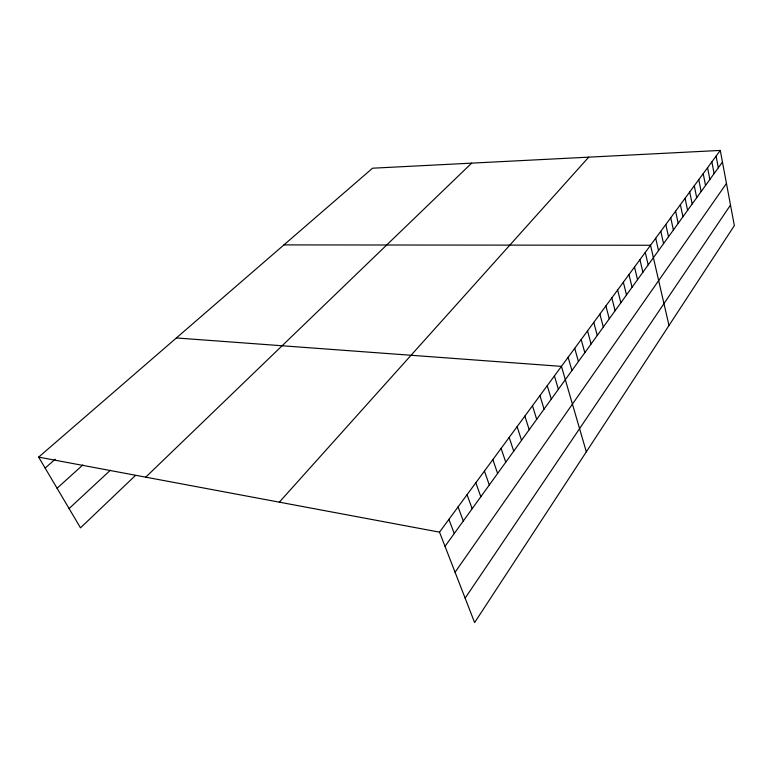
<?xml version="1.0" encoding="UTF-8"?>
<svg xmlns="http://www.w3.org/2000/svg" width="773" height="773" viewBox="0 0 773 773"><rect width="100%" height="100%" fill="white"/><g stroke="black" fill="none" stroke-linecap="round" stroke-linejoin="round"><path stroke-width="1.16" d="M465.133 598.157L730.504 205.058M455.075 572.242L726.456 183.452M445.016 546.318L722.455 162.04M720.281 150.426L734.35 225.61L474.612 622.574L439.508 532.143L720.281 150.426L372.567 168.205L38.65 457.123L80.498 527.853L135.401 475.511M279.324 502.17L588.717 157.151M145.73 477.163L471.656 163.142M69.087 508.566L110.317 470.284M57.067 488.256L82.837 464.979M45.134 468.09L55.25 459.201M283.923 244.906L650.537 245.254L668.993 325.491M176.379 337.956L561.449 366.373L586.321 451.838M38.65 457.123L439.508 532.143M448.891 519.388L454.253 533.515M458.06 506.914L463.298 520.983M467.047 494.71L472.158 508.721M475.83 482.767L480.816 496.72M484.429 471.066L489.299 484.971M492.855 459.616L497.609 473.463M501.107 448.398L505.755 462.186M509.185 437.412L513.726 451.142M517.108 426.648L521.543 440.32M524.867 416.106L529.196 429.711M532.471 405.757L536.704 419.314M539.931 395.621L544.066 409.12M547.236 385.679L551.294 399.119M554.415 375.929L558.377 389.312M568.145 357.261L571.943 370.518M574.726 348.314L578.436 361.513M581.19 339.531L584.823 352.672M587.528 330.902L591.094 343.985M593.77 322.428L597.258 335.453M599.887 314.099L603.307 327.066M605.906 305.924L609.259 318.824M611.82 297.876L615.105 310.727M617.637 289.981L620.854 302.765M623.347 282.203L626.507 294.938M628.971 274.57L632.063 287.237M634.498 267.052L637.532 279.671M639.928 259.67L642.904 272.222M645.271 252.404L648.189 264.897M655.707 238.219L658.519 250.597M660.799 231.291L663.553 243.621M665.814 224.479L668.51 236.751M670.742 217.773L673.399 229.996M675.592 211.174L678.201 223.339M680.375 204.681L682.936 216.778M685.081 198.284L687.593 210.333M689.719 191.984L692.183 203.975M694.28 185.771L696.705 197.714M698.773 179.665L701.15 191.549M703.208 173.645L705.536 185.472M707.566 167.712L709.865 179.481M711.865 161.866L714.117 173.587M716.107 156.107L718.32 167.77"/></g></svg>
